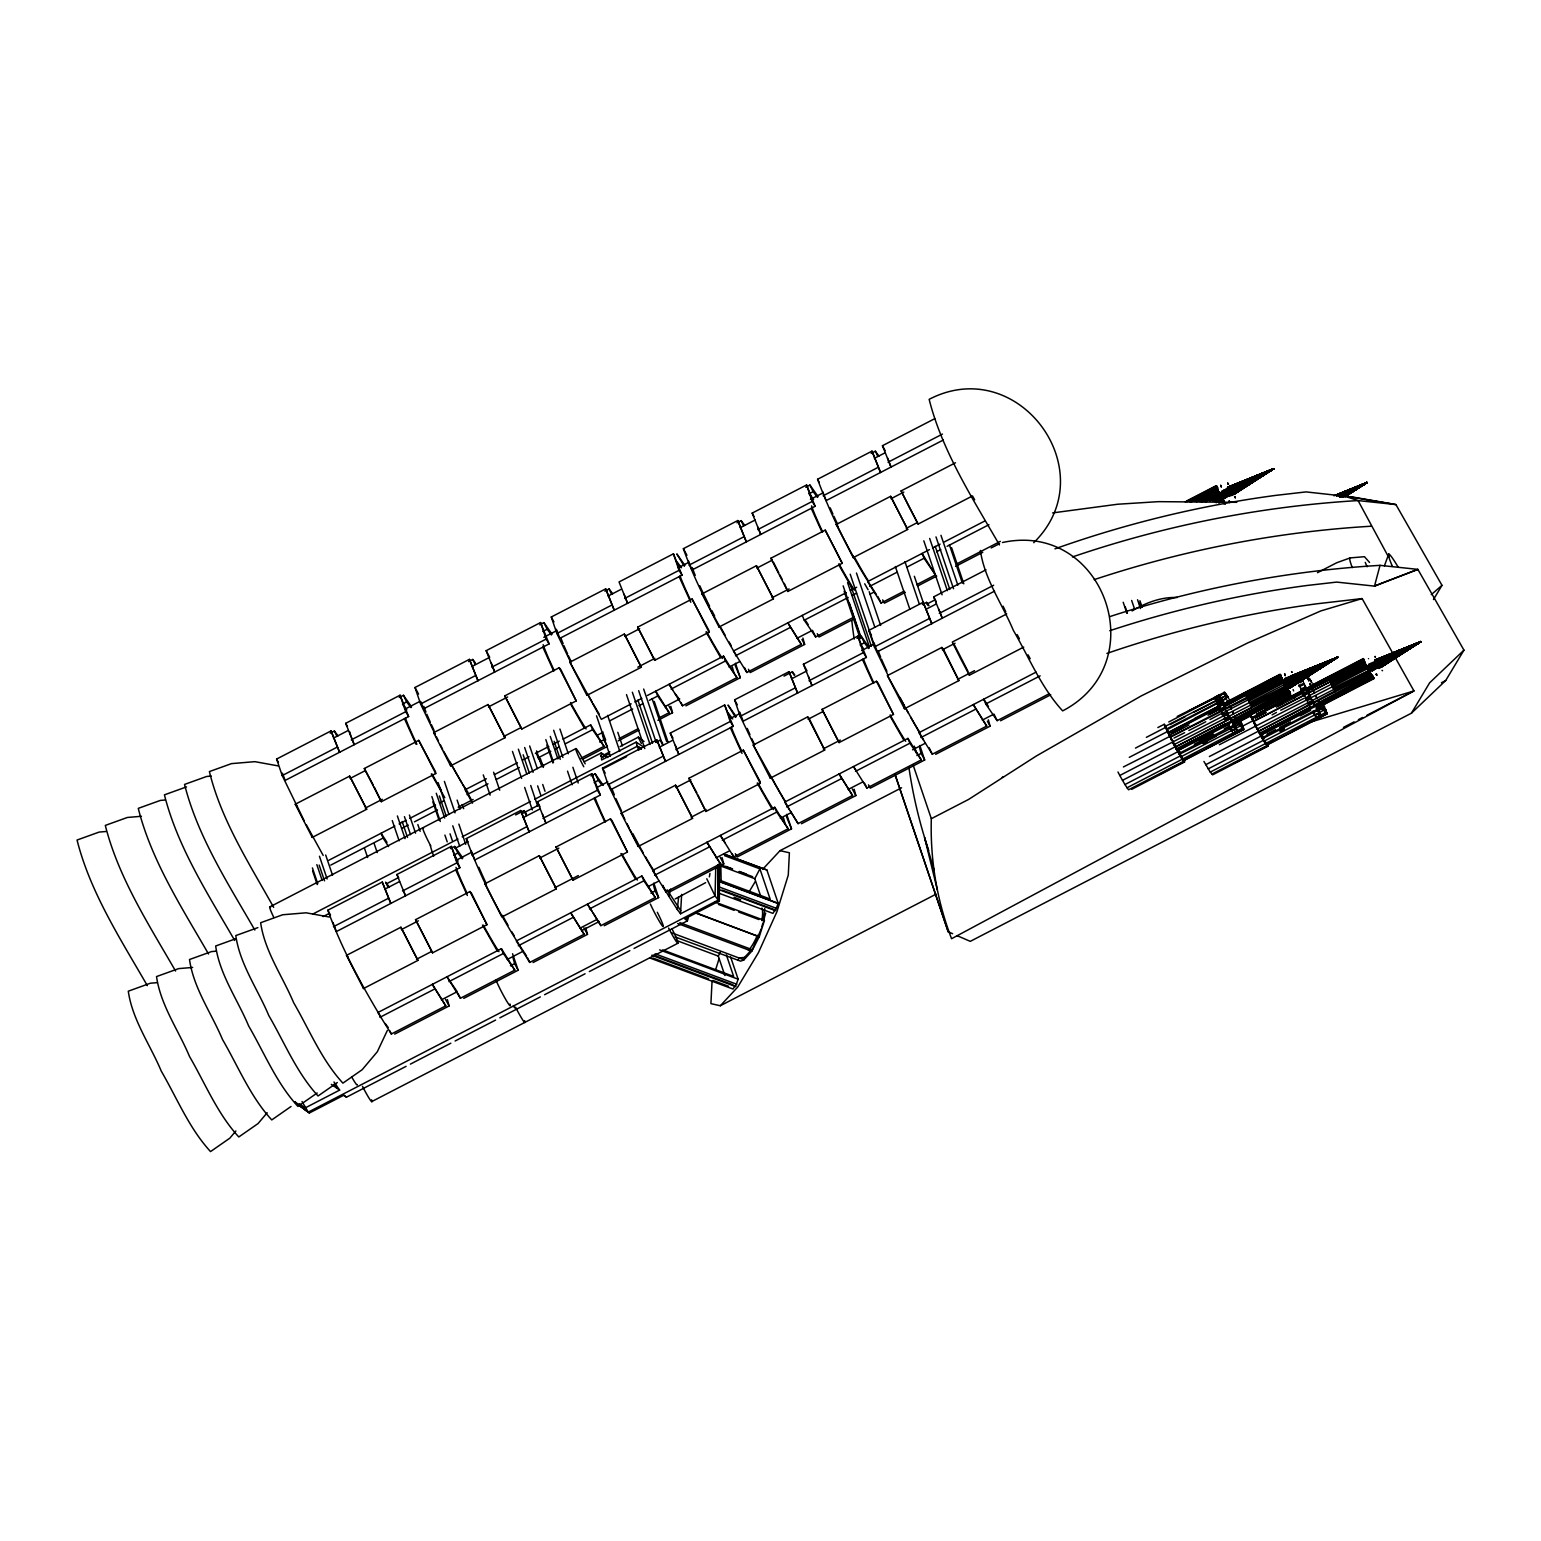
<?xml version="1.0" encoding="UTF-8"?>
<svg xmlns="http://www.w3.org/2000/svg" width="1541" height="1541" viewBox="0 0 1541 1541"><rect width="100%" height="100%" fill="white"/><g stroke="black" fill="none" stroke-linecap="round" stroke-linejoin="round"><path stroke-width="1.5" d="M688.076 918.089L687.344 920.882L684.782 918.86L719.32 901.003L719.551 865.657M687.402 917.685L687.344 920.882L634.083 948.428M718.838 864.52L718.202 900.098L719.32 901.003M718.934 864.135L718.202 900.098L308.258 1112.12L294.774 1102.142L309.375 1113.007L343.893 1095.169L346.455 1097.192L406.111 1066.333M715.737 867.467L715.063 895.937L718.202 900.098L717.682 864.751M764.741 908.497L763.354 921.229L765.704 913.004M712.038 981.328L710.921 1003.634L720.321 1005.753L936.138 894.127M706.78 878.755L715.063 895.937L680.544 913.794L681.642 894.358M680.544 913.794L677.327 909.517L678.579 897.17M709.361 876.868L709.977 873.439M750.448 951.067L744.515 957.423L743.976 959.831L740.643 961.179L675.151 936.928M677.327 909.517L668.717 896.111L670.547 889.099M643.984 747.289L636.163 742.126L601.626 759.983L601.24 752.971L607.79 757.536M1165.246 726.37L1225.577 695.858L1224.247 693.257L1225.23 694.105M1164.88 725.118L1166.576 728.97L1166.036 727.679M1180.367 756.188L1179.501 754.242L1239.561 724.077M1239.523 723.731L1242.162 728.296L1240.832 725.695L1180.83 756.843L1180.464 755.88M1242.296 727.93L1243.26 729.567L1183.527 760.464L1182.987 759.174M1183.218 759.251L1184.027 760.541L1183.045 758.904M1224.113 692.198L1224.652 693.065L1177.189 716.43M1226.251 694.798C1227.946 697.033 1222.995 689.655 1225.846 694.452M1224.979 695.473L1226.02 697.688M1226.27 698.709L1166.653 729.933M1166.576 728.97L1226.309 698.073L1225.211 696.127M1178.807 753.53L1238.54 722.633L1237.211 720.032L1237.847 721.149M1239.214 723.384L1240.563 725.946M1241.584 723.134L1241.198 722.228L1237.327 725.349M1243.76 729.644L1243.356 728.739L1243.76 729.644L1184.027 760.541M1203.926 761.447L1210.263 772.099L1325.395 712.655L1324.066 710.054L1264.044 741.182L1263.254 739.892L1262.715 738.582L1322.448 707.685L1323.083 708.783M1264.063 741.144L1265.662 743.552L1263.832 740.547M1266.76 744.765L1265.411 742.223L1266.741 744.823L1326.474 713.926L1325.934 712.019M1267.415 743.667L1267.781 746.345L1212.671 774.834L1210.263 772.099M1309.638 679.35L1311.873 682.817L1310.909 681.18M1262.04 737.889L1321.773 706.992L1321.196 705.701M1322.448 707.743L1323.777 710.285L1323.16 709.322M1324.046 710.093L1325.395 712.616M1320.541 709.708L1324.817 707.492L1324.008 706.183M1326.974 714.003L1326.589 713.098L1326.974 714.003L1267.241 744.9M957.038 935.618L970.271 941.358L1411.421 713.194L1445.708 680.525L1463.95 650.148L1417.874 569.38L1380.023 565.354L1374.495 586.119L1336.644 582.093L1306.229 585.58A966.361 854.562 -18.7 0 0 1109.732 630.731M761.832 926.815L762.853 923.078M651.727 955.247L735.558 986.548L738.139 979.209L730.627 957M719.108 889.677L775.412 910.692L778.186 903.296L766.879 869.972L726.485 854.889M715.583 969.905L719.127 958.483M1384.396 565.913L1388.73 554.028A39.045 3.082 62.7 0 1 1398.207 567.242M761.331 928.684L751.758 951.182L743.976 959.831L672.165 932.998M738.004 960.409L739.006 957.963L744.515 957.423M387.35 1030.428L377.333 1051.733L362.174 1069.704L342.911 1083.13C321.472 1059.842 309.394 1029.773 293.638 1002.69C282.6 976.301 264.725 951.471 260.641 922.732L282.716 914.757L306.1 912.811L329.177 916.991M760.638 895.937L754.782 878.697L759.906 868.854L724.501 855.64M724.886 975.511L718.299 956.094L720.36 952.165M766.879 869.972L724.116 854.292M1433.477 599.526L1441.991 585.349L1395.915 504.581L1353.287 497.127L1306.075 491.906L1275.659 495.393A966.361 854.562 -18.7 0 0 1054.969 548.846M1411.421 713.194L1429.643 682.798L1463.95 650.148M749.215 891.642L755.302 881.51M722.016 890.082L775.142 909.922L772.927 913.37L719.069 893.26M235.889 1130.978L229.821 1138.163L210.539 1151.589C189.119 1128.301 177.022 1098.232 161.285 1071.149C150.228 1044.759 132.353 1019.93 128.288 991.19L150.363 983.216L157.375 982.638M267.171 1112.756L258.079 1123.543L238.797 1136.969C217.377 1113.7 205.28 1083.612 189.543 1056.529C178.486 1030.139 160.611 1005.31 156.527 976.57L178.621 968.615L192.644 967.44M1033.722 542.702C1105.879 472.124 1018.794 352.754 929.146 399.331C942.302 451.513 972.679 498.514 999.435 544.936M762.622 869.355L780.016 850.671L901.581 787.798M720.321 1005.753L737.715 987.068L758.442 952.627L776.953 911.636L788.279 875.095L789.397 852.77L780.016 850.671M1431.3 594.633L1441.991 585.349M291.037 1106.496L271.755 1119.922C250.335 1096.653 238.239 1066.565 222.501 1039.482C211.444 1013.092 193.569 988.263 189.504 959.523L211.579 951.567L216.241 951.182M317.196 1092.974L297.914 1106.399C276.494 1083.111 264.397 1053.042 248.66 1025.959C237.603 999.57 219.727 974.74 215.663 946.001L235.523 938.835M337.325 1082.553L318.062 1095.978C296.623 1072.709 284.546 1042.621 268.789 1015.538C257.752 989.149 239.876 964.319 235.792 935.58L257.867 927.624M705.643 882.666L675.208 898.923M1392.756 653.153L1362.109 598.582L1320.83 610.929L1247.748 642.905L1140.995 696.05L1036.342 755.995L968.557 799.452L931.323 818.695A391.53 346.224 -18.7 0 0 951.567 938.719L1413.964 690.927L1395.106 657.352M1227.522 487.361L1273.675 468.714L1233.898 494.411L1273.675 468.714L1227.561 487.226M1336.201 495.008L1366.906 482.583L1347.007 495.297L1366.906 482.583L1336.182 495.104L1366.906 482.583L1344.985 496.645L1366.906 482.583L1333.967 495.797M1289.856 688.114L1337.607 657.294L1291.474 675.786L1337.607 657.294L1291.878 686.67M1381.025 667.33L1420.821 641.634L1374.688 660.126L1420.821 641.634L1381.063 667.195M1233.821 494.276L1273.675 468.714L1227.618 487.361L1273.675 468.714L1231.721 495.547M1289.759 687.96L1337.607 657.294L1284.828 678.579M1380.967 667.195L1420.821 641.634L1374.765 660.28L1420.821 641.634L1378.868 668.467M1233.859 494.141L1273.675 468.714L1227.599 487.495M1344.927 496.645L1366.906 482.583L1336.278 495.027L1366.906 482.583L1344.888 496.568M1291.801 686.515L1337.607 657.294L1291.647 675.921M1289.644 687.941L1337.607 657.294L1284.924 678.753M1381.006 667.06L1420.821 641.634L1374.726 660.415M1231.644 495.412L1273.675 468.714L1227.811 487.495M1291.57 686.515L1337.607 657.294L1291.724 676.075M1378.79 668.332L1420.821 641.634L1374.957 660.415M1228.061 487.784L1273.675 468.714L1233.821 493.871L1273.675 468.714L1227.638 487.784L1273.675 468.714L1229.391 496.375M1346.988 495.162L1366.906 482.583L1336.201 495.297M1291.763 686.207L1337.607 657.294L1284.963 679.061M1346.95 495.104L1366.906 482.583L1336.259 495.374M1291.685 686.072L1337.607 657.294L1285.04 679.215M1344.754 496.414L1366.906 482.583L1336.49 495.297L1366.906 482.583L1344.734 496.356M1296.328 674.534L1337.607 657.294L1287.255 688.711C1285.29 689.154 1287.448 690.83 1286.119 688.808M1231.336 495.008L1273.675 468.714L1228.119 487.919M1298.543 673.744L1337.607 657.294L1287.197 688.577L1289.547 693.431M1221.416 491.386L1273.675 468.714L1243.606 487.11L1273.675 468.714L1223.515 490.327M1348.683 493.216L1366.906 482.583L1338.821 495.393L1366.906 482.583L1346.853 494.854L1366.906 482.583L1336.374 495.74L1366.906 482.583L1342.5 497.281L1366.906 482.583L1336.779 495.759L1366.906 482.583L1348.702 493.255M1293.477 684.262L1299.506 680.583M1303.513 678.117L1309.523 674.457M1280.802 677.578L1283.094 680.852L1337.607 657.294L1313.529 671.992L1337.607 657.294L1285.252 679.831M1293.419 684.146L1299.448 680.486M1303.455 678.04L1309.484 674.38M1002.209 777.377L1003.287 776.722M1232.8 486.59L1273.675 468.714L1222.822 499.342L1222.186 498.205L1215.29 501.692M1303.166 672.338L1337.607 657.294L1286.735 687.902L1287.602 689.193M1371.991 671.048L1420.821 641.634L1374.765 660.704L1420.821 641.634L1380.967 666.791L1420.821 641.634L1375.208 660.704M1241.43 482.892L1273.675 468.714L1222.764 499.226L1224.132 502.578L1222.148 500.189M1303.204 672.415L1337.607 657.294L1286.696 687.787L1251.273 706.163L1251.928 707.3L1175.841 746.653L1177.748 750.39M1371.952 670.913L1420.821 641.634L1379.6 659.009M1248.152 480.503L1273.675 468.714L1255.472 479.386L1273.675 468.714L1219.624 493.255L1222.206 498.302L1273.675 468.714L1219.682 493.332L1219.239 492.33M1281.264 679.928L1283.306 683.164L1281.264 679.928L1283.595 681.97L1337.607 657.294L1315.34 670.316L1337.607 657.294L1282.401 682.316L1284.635 684.108M1390.464 659.394L1396.551 655.85M1339.11 496.009L1366.906 482.583L1342.211 496.78L1366.906 482.583L1352.016 489.46L1366.906 482.583L1350.532 491.675L1366.906 482.583L1339.09 495.971M1286.215 687.922L1286.022 686.689L1337.607 657.294L1318.46 666.155L1337.607 657.294L1286.119 686.862L1288.603 691.659M1369.352 671.221L1420.821 641.634L1375.034 661.359M1220.395 497.473L1220.954 495.99L1220.395 497.473L1222.918 500.517L1222.109 498.148L1273.675 468.714L1252.428 478.577M1220.222 494.507L1273.675 468.714L1219.702 495.451M1282.362 680.101L1280.879 677.192L1284.154 683.068L1337.607 657.294L1284.115 683.029L1282.94 681.719L1285.56 686.515L1250.618 704.95L1249.944 703.678L1285.444 686.284L1283.672 684.859L1284.886 684.589L1283.672 684.859M1220.491 495.759L1221.705 498.379L1221.531 497.03L1273.675 468.714L1256.878 476.978L1273.675 468.714L1221.608 498.128M1339.803 497.338L1366.906 482.583L1339.784 497.319M1285.444 685.649L1337.607 657.294L1285.444 685.61L1284.115 683.029M1368.678 669.988L1420.821 641.634L1368.562 664.306M1369.487 672.415L1334.506 690.522L1369.93 672.897L1368.562 669.776L1420.821 641.634L1395.01 652.922L1420.821 641.634L1378.54 668.043L1420.821 641.634L1366.751 666.174L1368.003 668.698L1420.821 641.634L1386.727 662.476L1420.821 641.634L1366.809 666.251L1331.559 684.589L1330.653 682.99L1365.653 664.903L1366.54 666.502M1257.109 477.383L1273.675 468.714L1220.857 495.778L1219.413 493.582L1205.004 501.037M1366.906 482.583L1339.437 496.664L1366.906 482.583L1350.166 491.252M1325.164 663.786L1337.607 657.294L1173.183 741.76M304.232 820.833L282.215 775.566L276.609 759.058L331.026 730.916L339.579 752.258L331.026 730.916M351.464 737.446L354.237 744.688L345.685 723.345L400.082 695.203L408.635 716.546L285.181 780.401L282.408 773.158M433.637 732.668L450.646 765.838L505.063 737.696L488.054 704.526L433.637 732.668L435.217 734.46L420.597 703.987L414.991 687.498L469.408 659.355L477.96 680.698L469.408 659.355M491.252 662.977L494.7 672.03L486.147 650.687L540.564 622.545L549.116 643.888L423.563 708.841L420.789 701.579M570.575 661.994L556.879 633.505L551.273 616.997L605.69 588.855L614.243 610.197L605.69 588.855M556.378 629.287L559.845 638.34L682.008 575.159L673.436 553.816L619.039 581.959L627.592 603.302L624.124 594.248M735.808 654.636C715.756 620.773 696.513 585.734 683.376 548.673L737.792 520.531L746.345 541.873L737.792 520.531M757.96 527.195L760.734 534.438L752.181 513.095L806.598 484.953L815.15 506.296L691.948 570.016L688.48 560.963M876.424 594.556C852.712 558.574 832.429 519.606 817.578 479.27L871.994 451.128L880.547 472.471L871.994 451.128M887.539 458.004L891.006 467.058L882.454 445.715L934.771 418.67M330.198 733.189L334.397 731.012L338.018 735.847M399.254 697.476L403.453 695.299L411.582 706.857M468.58 661.609L472.76 659.452L475.187 662.669M539.735 624.818L543.915 622.641L552.063 634.199M604.862 591.128L609.061 588.97L612.702 593.805M736.964 522.804L741.163 520.646L744.804 525.481M805.77 487.226L809.95 485.049L818.098 496.607M871.166 453.401L875.346 451.224L878.986 456.059M333.434 738.12L348.343 730.415M471.816 666.56L488.844 657.737M608.098 596.059L620.869 589.452M740.2 527.735L755.109 520.03M874.383 458.332L885.035 452.823M410.985 707.646L406.651 701.887L402.471 704.064L406.805 709.823M542.933 631.405L547.132 629.248L551.466 635.008M808.967 493.813L813.166 491.656L817.481 497.416M405.129 709.033L420.057 701.309M543.78 637.319L556.59 630.693M678.175 567.801L688.846 562.292M810.431 499.4L823.241 492.773M282.215 775.566L336.612 747.424M351.271 739.853L405.688 711.711L400.082 695.203M420.597 703.987L474.994 675.844M491.733 667.195L546.15 639.053L540.564 622.545M556.879 633.505L611.276 605.363M624.625 598.467L679.042 570.324L673.436 553.816M688.981 565.181L743.378 537.038M757.767 529.603L812.184 501.461L806.598 484.953M823.164 495.778L877.58 467.636M888.04 462.223L942.456 434.08M943.323 440.013L826.13 500.613L822.682 491.56M295.256 804.248L349.672 776.105L366.681 809.275L312.264 837.418L295.256 804.248L296.835 806.02M364.312 768.516L418.728 740.373L435.506 771.81L435.737 773.543L381.32 801.686L364.312 768.516L373.288 785.12M504.793 695.877L559.21 667.735L560.77 669.507L576.218 700.905L521.802 729.047L504.793 695.877L521.802 729.047M569.92 662.187L624.336 634.044L641.345 667.214L586.928 695.357L569.92 662.187L601.356 719.32L631.174 703.89M637.685 627.148L692.082 599.006L708.86 630.423L709.091 632.176L654.694 660.318L637.685 627.148L654.694 660.318M702.022 593.863L756.438 565.72L773.447 598.89L719.031 627.033L702.022 593.863L703.601 595.654M770.827 558.285L825.225 530.143L842.253 563.313L787.836 591.455L770.827 558.285L772.407 560.057M836.224 524.46L890.64 496.318L907.649 529.488L853.232 557.63L836.224 524.46L837.803 526.232M974.663 499.804L972.506 495.932L918.109 524.075L909.383 507.471L901.1 490.905L955.497 462.762M350.077 778.475L365.005 770.77M488.458 706.914L507.644 696.994M624.76 636.433L639.669 628.709M756.862 568.109L771.771 560.385M891.045 498.706L903.835 492.08M365.275 808.12L382.322 799.297M503.657 736.54L520.704 727.737M637.82 667.157L654.867 658.354M772.06 597.735L789.088 588.932M906.243 528.332L916.895 522.823M328.792 860.283L394.862 826.111M399.119 823.915L406.227 820.236M409.771 818.406L435.525 805.095M439.59 802.977L443.885 800.761M486.378 778.783L465.074 789.801L472.528 803.131M494.372 774.641L517.391 762.737M522.592 760.06L528.987 756.747M535.363 753.453L548.789 746.499M552.969 744.342L559.248 741.086M563.062 739.121L590.646 724.867L604.033 746.345L581.015 758.249M634.853 702.003L641.827 698.381M647.393 695.492L723.519 656.139L736.925 677.616L682.509 705.759L669.121 684.281L672.627 689.752M846.356 592.611L733.458 650.995L746.865 672.473L801.281 644.331L787.875 622.853L801.281 644.331M850.401 590.511L856.68 587.275M929.435 549.636L867.66 581.593L881.067 603.07L904.085 591.166M932.536 548.037L940.087 544.127M944.344 541.931L984.853 520.974M330.776 865.098L383.093 838.034L388.563 846.568M401.931 828.307L408.211 825.051M414.49 821.815L437.509 809.911M467.058 794.617L487.996 783.791M496.356 779.457L519.375 767.553M536.229 753.01L538.214 757.806L550.773 751.315M554.953 749.157L559.133 747M565.412 743.744L592.63 729.683L604.033 746.345M609.62 720.88L632.638 708.976M638.918 705.72L643.117 703.563M649.397 700.307L657.757 695.993L669.179 712.655L658.72 718.067M671.106 689.077L725.503 660.954L736.925 677.616M735.442 655.811L789.859 627.669M802.264 615.398L804.248 620.214L848.186 597.484M852.385 595.327L856.565 593.169M869.644 586.389L896.843 572.327M907.322 566.915L924.061 558.266L935.464 574.928L916.645 584.675M936.62 551.755L940.8 549.598M947.079 546.342L988.937 524.71M458.178 807.195L473.106 799.471M596.829 735.481L603.224 732.168M729.086 667.08L739.757 661.551M869.875 594.248L874.152 592.052M269.829 906.898L575.91 748.579M664.807 706.664L679.735 698.959M796.909 638.34L811.818 630.635M599.661 742.011L603.841 739.834L602.319 734.171M618.962 738.64L637.781 728.893M804.248 620.214L815.671 636.895L853.329 617.402M956.402 564.102L1000.34 541.373M582.286 759.424L607.404 746.441L603.841 739.834M618.134 740.894L639.053 730.068M657.891 720.321L672.531 712.751L670.817 706.394M685.88 705.855L740.296 677.713L735.481 663.246M802.919 638.07L804.633 644.427L750.236 672.569L748.444 669.276M854.6 618.596L819.022 636.992L817.25 633.698M905.357 592.341L884.418 603.167L882.646 599.873M917.916 585.85L936.735 576.103M955.574 566.375L982.773 552.294M991.152 547.96L999.531 543.646M584.193 761.793L601.24 752.971L606.461 756.862L603.841 754.801L603.128 757.479L600.489 755.764M603.783 755.013L609.87 751.854M620.041 746.615L638.301 737.157L643.984 741.471M605.266 755.706L609.543 753.51M312.727 914.102L457.927 838.997M462.184 836.802L530.509 801.455M534.785 799.24L637.261 746.249L641.364 748.733L637.261 746.249L636.163 742.126M381.455 1018.004C360.806 983.659 341.293 947.908 327.848 910.211L382.264 882.068L390.817 903.411L382.264 882.068M404.089 892.2L405.476 895.841L396.904 874.498L451.32 846.356L459.873 867.699L336.4 931.554L332.952 922.481M526.502 955.844C501.884 919.515 481.466 879.661 466.23 838.631L520.646 810.508L529.199 831.851L520.646 810.508M542.471 814.11L545.938 823.183L537.385 801.84L591.783 773.698L600.354 795.04L474.782 859.974L471.315 850.921M624.856 819.35L608.117 784.658L602.512 768.15L656.928 740.007L665.481 761.35L656.928 740.007M675.363 745.382L678.83 754.454L670.258 733.111L724.675 704.969L733.227 726.312L611.084 789.493L609.003 784.061M753.915 744.823L740.219 716.334L734.614 699.826L789.031 671.683L797.583 693.026L789.031 671.683M808.505 676.518L811.972 685.591L803.42 664.248L857.817 636.106L866.389 657.448L743.167 721.169L739.719 712.115M888.098 675.42L874.402 646.931L868.816 630.423L923.213 602.281L931.785 623.623L923.213 602.281M938.777 609.157L942.244 618.211L933.692 596.868L986.009 569.804M604.284 768.15L626.628 756.592M450.492 848.609L454.691 846.452L462.82 858.01M515.638 814.919L523.998 810.605L526.425 813.821M590.974 775.971L595.153 773.794L603.282 785.351M656.1 742.28L660.28 740.104L662.707 743.34M784.022 676.114L792.382 671.78L794.809 675.016M857.008 638.379L861.188 636.202L869.317 647.759M922.404 604.554L926.584 602.377L929.011 605.613M926.931 604.033L935.291 599.699M323.09 916.587L329.466 913.293M386.849 883.609L397.482 878.12M454.865 848.436L467.616 841.829M522.881 813.243L537.77 805.558M384.672 889.273L399.581 881.548M523.035 817.693L540.082 808.89M659.336 747.212L672.107 740.605M791.438 678.888L806.348 671.183M925.621 609.485L936.273 603.976M453.709 855.197L457.889 853.04L462.223 858.799M594.171 782.558L598.351 780.382L601.24 784.234M860.205 644.966L864.385 642.79L868.719 648.549M456.367 860.167L471.296 852.443M597.157 787.355L607.828 781.846M729.413 718.954L740.085 713.444M861.669 650.552L874.479 643.926M333.434 926.719L387.85 898.576M402.509 890.987L456.906 862.844L451.32 846.356M471.816 855.139L526.232 826.997M542.971 818.348L597.388 790.206L591.783 773.698M608.117 784.658L662.514 756.515M675.863 749.619L730.261 721.477L724.675 704.969M740.219 716.334L794.617 688.191M809.006 680.756L863.422 652.614L857.817 636.106M874.402 646.931L928.818 618.789M939.278 613.376L993.695 585.233M994.561 591.147L877.368 651.766L873.901 642.713M1186.281 501.152L1216.176 485.685L1217.14 486.86L1188.593 501.384M1185.356 502L1216.62 486.051L1217.351 487.592L1216.215 486.031L1216.273 487.707M1215.522 486.59L1216.562 486.224M1187.495 501.595L1216.793 486.359M1190.191 501.461L1194.314 499.342M1210.783 490.809L1214.886 488.69M1189.999 501.807L1217.544 487.38M1216.176 488.536L1217.217 488.593L1191.347 501.884M1194.853 501.499L1217.506 489.788L1221.358 495.778L1218.449 491.54L1199.919 501.114M1217.197 491.04L1217.756 489.98L1219.47 492.966M1196.529 501.769L1217.891 490.693M1199.996 501.595L1218.546 491.752L1219.355 494.545M1218.16 492.253L1220.029 494.179M1201.941 501.981L1219.027 493.139M1218.835 494.16L1220.01 495.875L1219.104 494.95M1205.312 501.942L1219.721 494.488M1219.567 495.932L1220.703 495.509L1209.646 501.287M1212.825 500.189L1217.101 497.993M1256.936 477.383L1273.675 468.714M1212.806 501.326L1221.031 497.069M1215.483 501.133L1221.763 498.167M1216.196 502.732L1222.398 499.534L1221.647 497.955M1222.88 500.17L1222.784 501.538M1218.777 503.021L1223.053 500.806L1222.186 498.205M346.494 955.381L400.91 927.239L417.919 960.409L363.503 988.552L346.494 955.381L348.073 957.173M415.55 919.669L469.966 891.526L471.546 893.318L486.975 924.696L432.559 952.839L415.55 919.669L432.559 952.839M484.876 883.821L539.292 855.679L556.301 888.849L501.884 916.991L484.876 883.821L486.455 885.613M556.031 847.011L610.429 818.868L612.008 820.66L627.437 852.038L573.04 880.181L556.031 847.011L573.04 880.181M621.158 813.321L675.574 785.197L692.583 818.367L638.167 846.491L621.158 813.321L622.737 815.112M688.904 778.282L743.321 750.14L760.098 781.576L760.329 783.31L705.913 811.452L688.904 778.282L696.821 792.767M753.26 745.016L807.677 716.873L809.237 718.645L824.685 750.043L770.269 778.186L753.26 745.016L789.397 809.449M822.066 709.419L876.463 681.276L878.043 683.068L893.472 714.446L839.075 742.589L822.066 709.419L839.075 742.589M887.462 675.594L941.859 647.451L943.439 649.243L958.868 680.621L904.471 708.764L887.462 675.594L923.579 740.046M1006.735 613.915L952.319 642.058L960.621 658.623L969.347 675.228L1023.744 647.085M1222.938 502.058L1224.286 502.905L1222.764 499.226L1224.71 503.483M1223.901 501.884L1224.036 503.83M401.315 929.628L418.362 920.825M539.697 858.067L558.863 848.147M675.979 787.567L690.888 779.862M808.081 719.242L822.99 711.537M942.283 649.84L955.054 643.233M416.513 959.273L431.422 951.548M554.895 887.693L578.337 875.577M691.177 817.212L706.086 809.507M823.279 748.887L840.327 740.065M957.481 679.485L974.528 670.662M1132.134 610.949C1145.656 602.781 1161.24 596.829 1177.266 597.503M457.195 991.691L446.986 976.801L460.393 998.279L514.81 970.137L501.403 948.659L377.93 1012.514L391.337 1034.011L445.754 1005.868L432.347 984.372L445.754 1005.868M592.149 911.463L587.468 904.143L600.874 925.64L655.272 897.498L641.865 876.001L516.312 940.954L529.719 962.432L584.116 934.289L570.729 912.811L584.116 934.289M725.04 842.734L720.34 835.415L733.747 856.912L788.164 828.769L774.757 807.272L652.594 870.453L666.001 891.95L720.418 863.808L707.011 842.311L720.418 863.808M855.833 770.211L853.502 766.551L866.909 788.048L921.306 759.906L907.899 738.409L784.696 802.129L798.103 823.626L852.52 795.483L839.113 774.006L852.52 795.483M1036.091 672.126L918.898 732.726L932.305 754.223L986.702 726.081L973.296 704.584L986.702 726.081M379.914 1017.33L434.331 989.187M448.97 981.617L503.387 953.474L514.81 970.137M518.296 945.769L572.713 917.627M589.452 908.959L643.849 880.816L655.272 897.498M654.578 875.269L708.995 847.126M722.324 840.23L776.741 812.088L788.164 828.769M786.68 806.945L841.097 778.802M855.486 771.367L909.883 743.224L921.306 759.906M920.882 737.542L975.28 709.399M988.455 706.491L983.774 699.171L985.758 703.987L1040.156 675.844M507.278 959.446L522.206 951.722M648.068 886.634L658.739 881.105M780.324 818.232L790.995 812.704M912.58 749.812L925.39 743.205M441.381 999.878L456.29 992.154M579.763 928.298L596.81 919.495M716.045 857.817L728.835 851.21M848.147 789.493L863.056 781.788M982.349 720.09L993.001 714.581M510.418 965.802L514.598 963.645L513.076 957.963M650.899 893.164L655.079 890.987L653.538 885.305M916.934 755.552L921.113 753.395L919.572 747.712M582.267 930.302L599.314 921.479M985.758 703.987L997.162 720.668L1049.479 693.604M394.689 1034.107L449.105 1005.965L447.391 999.608M463.764 998.375L518.161 970.252L512.575 953.744M533.07 962.528L587.487 934.385L585.773 928.029M604.226 925.736L658.643 897.594L653.827 883.128M669.372 892.046L723.769 863.904L722.055 857.547M786.7 814.399L791.515 828.865L737.118 857.008L735.327 853.695M801.474 823.722L855.871 795.58L854.157 789.223M919.861 745.517L924.677 760.002L870.26 788.144L868.488 784.831M935.657 754.32L990.073 726.177L988.359 719.82M1000.533 720.764L1050.75 694.779M1317.459 572.693L1336.663 562.773L1350.166 557.9L1364.478 556.706L1369.544 562.465M333.973 1081.994L339.636 1090.103L305.118 1107.96L299.378 1103.683M410.368 1064.138L450.839 1043.199M455.115 1041.003L495.586 1020.065M499.843 1017.85L540.332 996.911M544.589 994.716L585.079 973.777M589.336 971.581L629.826 950.643M371.766 1101.584L677.847 943.285A16.643 1.31 62.7 0 0 672.011 928.934M1188.342 710.998L1224.613 692.236M1157.85 727.564L1164.206 724.289L1166.961 729.105M1168.771 721.959L1224.247 693.257M1215.117 698.574L1219.74 706.934L1215.117 698.574L1219.624 696.359L1223.862 704.025M1215.348 699.229L1219.605 696.436L1220.356 697.861M1170.101 724.54L1185.048 716.835M1193.582 712.404L1225.577 695.858M1146.35 737.349L1165.439 727.468L1164.206 724.289M1221.088 700.076L1216.388 702.06L1216.003 701.116L1220.356 698.863L1224.209 705.162M1224.883 706.876L1225.403 708.012L1222.36 703.563L1218.006 705.797L1217.486 704.661L1221.84 702.407L1222.398 703.274M1135.467 748.098L1167.25 731.648L1169.157 734.441M1194.66 718.453L1220.279 705.181M1226.694 701.868L1280.089 674.265L1282.748 681.97M1169.118 732.38L1280.532 674.611L1168.926 732.033L1169.369 733.343L1167.962 730.858L1168.906 733.15M1194.988 719.262L1203.444 714.889M1228.793 701.771L1280.224 675.247M1282.728 679.639L1280.012 674.592L1169.214 733.034L1169.966 734.884L1188.978 725.04M1171.487 732.245L1217.987 708.205M1224.324 704.911L1245.244 693.334M1281.11 675.497L1279.743 676.268L1282.401 681.218L1281.341 679.581M1224.922 706.471L1280.436 675.921M1280.051 676.981L1280.282 675.594L1281.939 678.522M1171.95 733.535L1182.64 728.007M1210.398 713.656L1218.95 709.226M1224.17 707.184L1219.451 708.956L1222.129 712.558M1225.345 705.913L1281.072 676.942M1208.009 715.217L1218.565 709.746M1129.283 757.344L1169.542 736.521L1170.833 737.966M1220.087 710.228L1224.421 707.974L1223.881 706.452M1256.897 691.139L1265.142 686.881M1170.717 736.733L1281.804 679.273L1283.595 681.893M1169.85 735.462L1170.852 736.906L1247.382 698.208L1245.667 694.606M1249.424 697.148L1280.301 681.18M1247.42 698.632L1282.439 680.544L1283.326 682.143L1248.326 700.23L1247.42 698.632L1248.326 700.23M1174.011 738.043L1184.624 732.688M1188.862 730.511L1205.775 721.766M1209.993 719.57L1220.992 713.753M1226.906 710.825L1283.441 681.604L1281.13 679.331M1226.212 711.229L1221.782 713.695L1222.456 715.024L1227.695 712.809L1225.904 710.651M1248.615 701.116L1249.424 702.426L1248.615 701.116L1284 682.817M1222.456 715.024L1227.695 712.809M1123.408 766.956L1173.221 741.76L1171.295 738.505M1310.389 671.356L1314.569 669.199M1325.048 663.786L1337.607 657.294M1226.886 714.812L1223.997 716.315L1224.69 717.605M1229.025 715.351L1229.333 717.624L1224.999 719.878L1224.305 718.588M1284.905 686.284L1288.565 691.928L1286.196 688.538M1230.354 717.759L1226 720.013L1225.345 718.857L1229.699 716.623L1231.837 722.19L1178.037 750.236L1177.131 748.907L1226.27 723.5M1251.273 706.163L1286.696 688.557L1285.329 685.437M1299.795 682.181L1302.684 680.679L1300.007 682.836M1117.976 771.983L1119.806 775.47L1174.897 746.961L1172.662 741.76M1288.873 693.142L1289.335 694.24L1287.39 688.962L1289.644 694.548M1175.899 746.826L1287.024 689.405L1286.273 687.151M1285.579 687.517L1287.621 690.137M1231.991 720.263L1287.737 690.31L1286.099 686.785M1225.654 723.538L1177.035 748.676L1177.883 750.698M1232.665 720.186L1288.218 691.408M1253.603 709.746L1254.124 710.883L1253.603 709.746L1289.49 691.196M1253.661 710.228L1289.47 691.774L1290.318 693.469L1284.135 696.648M1302.511 691.119L1299.622 686.4L1304.245 684.358M1232.993 721.804L1276.892 698.882M1232.781 724.27L1290.453 694.452L1289.682 692.525L1289.605 694.278M1178.172 750.525L1229.429 724.02M1233.705 721.804L1289.567 692.776L1290.144 694.105L1287.563 689.058M1286.831 689.848L1288.738 693.566L1290.106 692.795M1253.95 711.884L1290.26 693.103L1289.817 692.082L1288.738 693.566M1119.806 775.47L1122.503 780.343L1177.613 751.835L1174.724 745.671M1199.919 740.277L1212.594 733.728M1235.843 721.708L1254.856 711.865L1254.239 710.594M1257.379 710.497L1273.848 701.983M1236.614 721.708L1290.395 693.816L1288.777 690.792M1237.134 721.727L1290.222 693.296M1303.262 693.123L1300.72 689L1305.439 687.074M1194.333 744.168L1213.557 734.209M1224.228 728.7L1228.504 726.485M1239.889 721.477L1250.483 716.006L1252.39 718.799L1250.849 715.409M1301.24 690.156L1305.574 687.902L1308.636 692.371L1308.116 691.216M1265.065 709.419L1290.703 696.166M1309.927 686.227L1363.323 658.604L1364.324 661.378M1256.435 714.176L1363.631 658.951L1363.631 661.648M1229.236 727.448L1229.814 728.392L1234.168 726.158L1233.59 725.214M1256.57 714.542L1328.631 677.058M1267.646 709.091L1271.864 706.895M1312.027 686.13L1318.364 682.856M1307.538 689.27L1363.554 659.76M1203.194 743.012L1215.984 736.386M1252.428 717.393L1364.517 659.972M1252.602 717.682L1303.32 691.466M1203.155 743.59L1207.431 741.375M1362.745 659.24C1362.514 663.632 1366.039 658.392 1362.976 660.627L1364.151 662.938L1363.746 661.725M1122.503 780.343L1124.969 784.542L1180.079 756.034L1182.14 759.251L1180.156 754.897M1328.901 678.965L1329.844 680.814L1328.901 678.965L1363.958 660.993L1363.496 659.953M1255.183 717.894L1265.854 712.366M1278.664 705.739L1282.94 703.524M1293.631 697.996L1302.164 693.585M1308.579 690.272L1364.286 661.282M1255.299 718.145L1265.874 712.674M1276.43 707.203L1295.461 697.38M1308.136 690.811L1329.267 679.889M1365.981 666.309L1363.592 662.225L1366.328 665.211M1236.132 729.24L1231.317 730.819L1236.132 729.24L1232.627 721.573M1329.633 680.775L1330.596 682.547L1329.633 680.775L1364.767 662.572L1363.958 660.993M1242.181 726.35L1252.775 720.861L1254.047 722.324L1252.217 718.53M1307.404 691.543L1302.684 693.296L1303.301 694.586L1307.654 692.333L1309.696 694.664L1309.08 693.373M1365.596 664.46L1364.112 661.551L1366.809 666.251L1365.018 663.632L1253.95 721.072L1253.083 719.801L1254.624 722.96M1330.153 681.893L1254.066 721.246L1251.947 717.201L1253.199 719.242M1366.308 666.309L1367.426 667.6L1364.498 664.287L1366.809 666.328M1124.969 784.542L1127.049 787.759L1242.162 728.296M1332.657 681.488L1351.187 671.915M1361.473 666.598L1365.499 664.267M1237.616 731.262L1232.954 733.169L1237.616 731.262L1233.436 722.71M1186.031 758.345L1196.702 752.817M1207.354 747.308L1211.631 745.093M1222.302 739.584L1241.507 729.644M1272.076 714.851L1276.449 712.462M1280.725 710.247L1303.782 698.458M1308.02 696.282L1366.655 665.962M1310.255 695.839L1304.996 698.054L1306.595 699.402L1310.929 697.168L1305.689 699.383M1159.294 774.468L1182.621 762.41M1331.848 685.475L1332.657 686.785L1331.848 685.475L1367.214 667.157M1131.576 789.397L1184.547 761.986L1184.201 759.308M1219.355 744.727L1367.638 668.678L1366.828 667.33M1364.498 664.287L1366.828 668.813L1367.869 668.467M1404.082 650.302L1420.821 641.634L1408.686 648.742L1420.821 641.634L1399.555 651.458L1420.821 641.634L1369.313 671.125L1370.951 674.65L1315.205 704.603M1311.564 698.42L1307.211 700.673L1308.213 704.218L1312.566 701.983L1312.258 699.71M1333.158 688.037L1333.851 689.289L1333.158 688.037L1368.678 670.643L1367.599 668.871M1333.793 688.962L1368.793 670.874L1368.003 668.698M1306.903 703.332L1257.783 728.739L1260.981 734.749M1307.519 702.946L1368.928 671.394L1368.813 670.277M1308.579 703.216L1312.913 700.962L1313.568 702.118L1315.07 706.529L1310.717 708.783L1308.579 703.216L1309.234 704.372L1313.568 702.118M1368.119 670.643L1372.761 678.021M1209.377 756.535L1258.13 731.32L1257.938 729.895M1259.074 730.993L1334.93 691.004M1259.132 731.166L1370.238 673.764L1369.506 671.51M1368.813 671.857L1370.854 674.476M1308.868 707.878L1260.268 733.034L1261.097 735.057M1309.484 707.858L1260.365 733.266L1262.214 736.694M1310.062 707.627L1314.415 705.393L1315.07 706.529M1315.898 704.545L1371.432 675.767L1369.872 672.126M1316.207 706.163L1371.875 676.48M1368.735 672.126L1371.105 676.634L1371.74 675.883M1336.895 694.567L1372.704 676.133L1373.551 677.809L1318.229 707.184M1319.057 706.048L1347.759 689.636M1371.74 677.655L1373.031 676.422L1373.609 678.156L1317.382 707.492M1261.27 734.575L1309.869 709.438M1318.133 707.531L1373.667 678.81L1371.952 675.44L1372.858 678.888M1261.405 734.884L1310.524 709.476M1316.939 706.163L1373.32 677.135M1337.781 695.877L1372.395 676.769L1372.935 678.522M1330.769 699.556L1335.045 697.341M1369.217 679.677L1373.493 677.462L1372.704 676.133M1205.736 764.702L1260.827 736.193L1257.957 730.029M1300.045 715.891L1310.601 710.42M1340.612 694.856L1344.734 692.718M1367.368 681.006L1373.551 677.809M1266.875 734.036L1275.428 729.625M1279.685 727.41L1290.376 721.881M1280.012 730.665L1284.289 728.45M1279.974 731.243L1284.25 729.047M1208.202 768.882L1263.293 740.393L1267.781 746.345L1265.2 741.298M1319.346 713.599L1314.55 715.178L1319.346 713.599L1315.86 705.932M1320.714 714.966L1316.496 717.875L1313.048 711.094M1269.264 742.685L1273.521 740.489M1292.726 730.55L1303.397 725.04M1307.654 722.825L1318.325 717.316M1211.804 774.141L1266.895 745.632L1264.294 740.277M1234.052 763.2L1267.954 745.671M1343.463 727.391L1354.134 721.862M1358.411 719.647L1362.687 717.451M1366.963 715.236L1413.964 690.927L1308.463 722.729M1441.451 682.74L1445.708 680.525M1367.368 667.426L1420.821 641.634L1367.329 667.388L1366.174 666.059L1366.828 667.369M1341.383 494.372L1347.778 491.425M1384.28 657.699L1390.733 654.867M1384.242 657.622L1390.695 654.809M186.5 786.892L164.425 794.848C177.562 847.03 207.939 894.05 234.694 940.472M1052.619 512.903L1117.687 504.234L1158.427 501.653L1236.826 502.308M1362.109 598.582L1316.63 603.822A966.361 854.562 -18.7 0 0 1106.92 653.423M1002.459 542.509C1103.992 520.55 1154.536 663.054 1062.654 710.883C1041.215 687.594 1029.138 657.525 1013.381 630.442C1002.343 604.053 984.468 579.223 980.384 550.464M211.31 776.086L206.648 776.471L184.554 784.427C197.71 836.628 228.087 883.629 254.843 930.051M165.022 800.029L160.341 800.415L138.266 808.37C151.403 860.571 181.78 907.572 208.536 953.995M141.406 816.287L127.383 817.462L105.308 825.417C118.445 877.619 148.822 924.619 175.578 971.042M106.136 831.485L99.125 832.082L77.05 840.038C90.187 892.22 120.583 939.24 147.339 985.643M1216.908 490.327L1217.294 490.924M1363.053 659.529L1363.515 660.646M1280.61 674.823L1280.937 675.902M1373.147 678.233L1370.989 673.783M1290.029 693.893L1287.756 689.424M1219.509 694.818L1223.304 701.925M1369.988 674.823L1369.178 672.473M1286.774 690.484L1285.965 688.134M277.939 765.858L254.862 761.659L231.497 763.623L209.403 771.579C221.191 820.178 249.449 863.904 273.682 907.379M725.85 866.408L732.591 868.931M739.314 871.435L746.056 873.959M721.246 864.983L732.457 869.163M739.198 871.686L752.663 876.713M719.377 865.483L754.782 878.697M719.242 880.027L770.134 899.039L759.906 868.854M719.82 881.491L778.186 903.296M719.705 881.741L778.051 903.527M718.048 886.557L776.606 908.42M734.036 897.305L740.682 899.79M715.063 902.044L764.452 920.478L759.251 936.774L751.758 951.182L677.693 923.521M718.453 904.451L734.171 910.326M738.659 912.002L758.865 919.534M695.723 912.734L759.251 936.774L696.416 913.312M679.851 922.635L751.681 949.468M676.114 940.337L718.299 956.094M662.591 949.892L733.651 976.435L726.35 954.881M659.587 949.872L738.139 979.209M655.118 953.783L736.752 984.256M653.288 955.015L733.034 984.815M653.037 958.078L708.552 978.824M712.982 980.481L728.527 986.279M649.975 958.04L733.015 989.052L735.25 985.643L735.558 986.548M894.801 774.006L948.216 931.804L952.627 933.711M336.42 1085.827L334.07 1084.267L337.152 1088.389M641.249 748.945L637.261 746.249L638.822 750.294M331.334 1084.382L339.636 1090.103M343.836 1095.381L346.455 1097.192M295.005 1101.873L309.375 1113.007M1308.348 678.367C1309.388 678.637 1308.001 677.616 1308.636 677.886M1307.789 677.25L1308.059 678.136M1311.333 681.527L1309.58 678.945M1308.752 681.122L1308.848 680.929M1310.543 685.071L1309.773 683.568L1310.486 684.647M1311.622 687.691L1312.316 689M1304.842 686.092L1305.574 687.902M1318.441 701.001L1319.501 702.985L1319 701.887M1309.561 695.973L1309.041 694.818M1321.465 706.452L1320.733 704.776M1321.773 706.992L1321.061 705.354M1322.756 708.244L1323.257 709.38M1325.973 711.056L1326.859 712.847L1326.011 712.366M1325.125 712.135L1325.953 712.616M1326.416 713.868L1325.241 711.692M1224.96 694.895L1225.172 694.375M1227.907 697.168C1225.885 693.142 1229.872 700.481 1228.004 697.36M1225.288 695.241L1224.864 694.221M1228.774 704.218C1226.655 699.864 1230.546 707.088 1228.755 704.083M1256.088 726.87L1256.57 728.123M1230.816 707.974C1232.896 712.578 1228.89 704.064 1230.912 708.629M1221.628 701.733L1222.36 703.563M1243.433 728.912L1241.545 723.769L1242.354 725.021M1238.559 722.594L1237.75 721.342M1242.412 725.233L1241.853 724.116M1242.99 727.448L1243.626 728.546L1243.048 727.256M1243.26 729.567L1242.451 728.257M639.419 738.043L638.301 737.157L641.364 743.455M1215.637 486.32L1217.024 488.69M1370.411 672.916L1372.761 677.77M1303.301 694.586L1305.343 696.898M901.1 490.905L918.109 524.075M1369.814 672.704L1368.466 671.895M1283.094 681.97L1284.192 683.241L1282.401 682.316M1375.188 657.525L1374.977 656.813M1381.988 670.374L1382.547 670.72M1368.504 658.643L1368.524 658.681M1376.421 673.687L1376.017 674.611M1376.864 675.305L1376.383 674.053M1364.71 664.364L1365.75 666.425M1228.582 484.221L1227.869 483.123M1228.138 483.681L1227.695 483.566M1368.427 671.549L1368.697 672.377M1369.371 673.244L1369.988 674.553L1369.39 673.07M1235.015 496.491L1234.803 497.416M1234.495 496.818L1235.362 497.743M1221.146 486.532L1220.645 485.165M1221.069 485.954L1221.339 487.187M1229.294 500.844L1229.468 502.424M1229.217 501.114L1229.699 502.443L1228.774 501.538M1216.947 489.884L1216.427 488.574M1218.026 492.523L1218.43 493.313M1223.631 502.443L1222.36 500.613M1223.323 502.289L1223.342 502.443M1308.521 678.926L1308.579 679.562M1308.386 678.714L1307.461 677.616L1308.656 680.043M1308.367 680.005L1308.001 678.907M1325.761 710.054L1325.241 708.725M1326.493 712.269L1326.011 711.383M1292.167 672.126L1291.551 671.645M1291.666 672.3L1291.82 672.126M1311.815 700.462L1311.121 699.113M1313.664 703.678L1314.261 704.988M1298.947 684.994L1299.044 686.304M1316.496 708.918L1316.11 708.244M1284.867 674.842L1284.963 674.053M1284.905 674.746L1285.213 675.709M1293.111 689.597L1293.612 690.888M1280.244 676.383L1279.512 674.881M1280.513 677.443L1279.454 675.247L1281.072 678.271M1281.63 680.063L1282.42 681.989L1282.17 681.026M1285.194 687.19L1285.252 687.536M1286.754 690.156L1288.315 692.121M1288.006 691.62L1288.758 693.142M1287.871 691.678L1286.504 688.981M1226.154 694.259L1226.675 695.145M1224.305 693.315L1224.883 694.355M1235.978 718.241L1234.938 716.026L1235.94 717.875M1220.491 698.786L1220.857 699.71L1220.356 698.863M1228.582 716.103L1227.907 714.677L1228.543 715.814M1233.32 724.636L1232.819 723.5M1183.372 760.291L1182.814 758.827M1182.274 759.02L1184.547 761.986L1182.66 758.288M1127.049 787.759L1128.571 789.782L1183.681 761.293L1181.061 755.918M809.237 493.679L813.571 499.438M860.475 644.831L863.365 648.665M684.339 566.279L676.807 553.912L684.936 565.47M677.135 562.003L681.469 567.762M735.577 717.413L728.045 705.065L736.174 716.623M728.373 713.156L732.707 718.915M790.572 811.279L798.103 823.626M674.977 693.411L679.311 699.171M680.717 910.692L667.08 889.793M593.324 913.274L600.874 925.64M455.154 857.123L458.024 860.957M389.257 887L385.616 882.165L388.024 887.115M385.25 1023.571L388.139 1027.404M308.258 1112.12L302.017 1101.507M1216.099 486.706L1216.966 487.707M1223.419 500.286L1225.191 503.714M1305.054 686.766L1307.095 689.732M1300.72 689L1302.742 691.986M1217.486 704.661L1220.048 708.783M1370.777 675.054L1371.779 677.058M1372.26 677.578C1373.224 680.621 1369.217 671.992 1371.991 677.501M1227.676 483.104L1227.946 484.067M1229.679 502.405L1229.352 501.287M1221.243 498.552L1221.551 499.438M1308.521 679.581L1308.039 678.001M1325.684 709.919L1325.318 709.38M1314.473 693.334L1313.433 691.35L1314.068 692.448M1318.865 702.022L1318.152 700.423L1318.749 701.675M1309.388 695.742L1310.023 697.129M1321.619 715.795L1317.671 718.549M1320.021 714.446L1319.404 713.233M1284.597 673.783L1285.078 675.112M1287.871 692.275L1286.966 690.156L1287.563 691.1M1287.756 691.37L1287.294 690.387M1229.911 700.462L1229.333 699.171L1230.296 701.136M1224.922 693.835L1225.461 694.76L1224.575 692.814M1225.134 695.665L1225.788 696.782M1227.175 700.519L1226.829 699.961M1235.092 716.199L1235.728 717.335M1237.885 731.359L1237.481 730.607M1234.746 726.639L1235.15 727.391M1177.767 751.315L1178.364 752.875M805.789 620.888L808.139 624.548M657.294 877.773L637.935 844.757L638.167 846.491M538.214 757.806L543.684 766.339M470.949 798.931L443.731 751.392M386.984 842.368L381.109 833.238L383.093 838.034M1215.637 486.59L1216.157 487.611M1219.162 492.215L1221.358 495.778M1304.071 684.069L1303.551 682.894L1306.864 688.885M1316.804 709.553L1317.382 710.497L1313.048 712.751L1312.47 711.807M1283.614 682.971L1284.308 684.108M1259.979 733.689L1263.293 740.393L1250.483 716.006M1216.003 701.116L1219.856 707.415M1168.714 732.842L1169.966 734.884M812.184 501.461L815.15 506.296M863.422 652.614L866.389 657.448M679.042 570.324L682.008 575.159M730.261 721.477L733.227 726.312M546.15 639.053L549.116 643.888M597.388 790.206L600.354 795.04M405.688 711.711L408.635 716.546M456.906 862.844L459.873 867.699M1363.592 662.225L1365.634 665.577M1375.188 656.389L1375.4 656.562M1376.556 674.245L1376.672 675.363M1235.343 497.82L1235.073 496.915M1223.227 501.634L1223.689 502.963M1312.836 683.896L1312.836 684.146M1313.587 685.726L1313.182 684.609M1325.433 711.711L1326.685 713.618M1319.443 709.284L1318.826 708.07M1318.056 711.152L1318.364 711.749M1285.175 686.959L1285.887 688.711M1250.059 714.292L1251.099 716.507L1250.579 715.217M1261.154 735.943L1261.597 737.234M1224.902 692.622L1225.307 693.739M1240.544 720.918L1241.218 722.19M1242.451 727.872L1241.93 726.967L1243.529 729.009M1233.59 713.791L1233.166 712.539M1182.409 759.02L1181.099 756.592L1181.639 757.902M1180.541 756.458L1165.439 727.468M852.751 589.298L839.171 565.566M903.989 740.45L890.409 716.719M720.649 657.622L705.99 631.906M771.887 808.775L757.209 783.059M584.366 728.103L570.786 704.372M662.765 886.017L668.717 896.111M635.585 879.256L620.927 853.541M444.81 797.699L431.307 773.967M497.223 950.816L482.545 925.12M323.186 855.428L306.466 825.071M1072.44 556.956A966.361 854.562 -18.7 0 1 1358.064 500.575L1395.915 504.581L1343.925 495.932L1358.064 500.575L1388.691 557.303M1330.653 682.99L1331.559 684.589M1334.506 690.522L1335.142 691.659M1218.026 489.942L1216.311 486.686M1259.479 732.206L1257.764 728.643M1234.168 722.883L1236.364 726.736M1231.837 722.19L1231.182 721.034L1226.848 723.288L1227.503 724.424M1176.265 747.867L1174.55 744.38L1285.714 687.055L1285.579 685.938M864.694 583.789L868.084 589.721M1316.457 697.437C1318.229 700.25 1314.107 693.123 1316.727 697.572M1303.339 681.854L1302.819 680.775M1256.743 728.469L1257.36 729.432L1256.84 728.123M1240.89 721.65L1241.256 722.402M1233.185 712.674L1232.55 711.576L1233.031 712.674M1236.595 729.76L1236.19 728.874M1173.51 744.11C1175.398 747.115 1171.353 740.007 1173.606 743.783M1028.04 654.809L1030.178 658.681M1373.609 678.156L1371.991 675.151L1373.763 678.464M1363.38 659.259L1364.979 662.206M1367.984 668.698L1368.658 669.95M1217.063 486.706L1217.968 488.401M1222.398 499.534L1223.053 500.806M1317.382 707.724L1319.25 711.152M1311.873 700.693L1312.566 701.983M1280.147 674.9L1282.574 679.408M1288.777 690.869L1290.53 694.105M1262.695 735.905L1264.005 738.351L1263.466 736.733M1221.069 698.381L1223.862 703.524M1221.127 698.709L1223.901 703.871M1234.11 723.037L1236.017 726.813M1228.639 716.334L1229.333 717.624M1179.462 751.565L1180.791 753.992L1180.233 752.374M882.454 445.715L885.131 450.665M933.692 596.868L936.35 601.818M987.396 721.227L990.073 726.177M817.578 479.27L819.35 482.583M868.816 630.423L871.474 635.374M921.113 753.395L924.677 760.002M752.181 513.095L753.954 516.408M801.975 639.476L804.633 644.427M803.42 664.248L806.983 670.855M852.308 788.973L855.871 795.58M683.376 548.673L686.939 555.28M740.296 677.713L735.192 665.442M734.614 699.826L737.291 704.776M791.515 828.865L786.43 816.576M668.987 706.144L672.531 712.751M670.258 733.111L672.935 738.062M720.206 857.297L723.769 863.904M551.273 616.997L553.951 621.948M602.512 768.15L605.189 773.1M655.079 890.987L658.643 897.594M486.147 650.687L489.711 657.294M537.385 801.84L540.043 806.791M583.923 927.798L587.487 934.385M414.991 687.498L418.555 694.086M466.23 838.631L468.002 841.945M514.598 963.645L518.161 970.252M345.685 723.345L347.457 726.639M396.904 874.498L398.695 877.792M445.542 999.358L449.105 1005.965M276.609 759.058L278.401 762.371M327.848 910.211L330.525 915.161M1309.561 678.83L1310.043 679.812M1326.146 711.268L1326.647 713.252M1307.115 690.792L1307.288 691.177M1306.941 690.792L1307.654 692.333M1259.228 732.572L1258.419 731.282L1259.132 732.919M1254.22 723.538C1256.281 727.313 1253.083 720.418 1254.047 723.211M1228.023 697.495L1227.541 696.513M1169.137 734.787C1166.826 730.896 1171.199 738.678 1168.868 734.787M1171.006 739.198C1173.125 743.032 1169.715 735.847 1170.833 738.852M1017.195 634.642L1019.391 638.783M907.649 529.488L890.64 496.318M967.979 671.356L953.898 643.83M958.868 680.621L941.859 647.451M842.253 563.313L825.225 530.143M893.472 714.446L876.463 681.276M779.804 574.87L782.019 579.108M784.253 583.346L787.836 591.455M773.447 598.89L756.438 565.72M824.685 750.043L807.677 716.873M709.091 632.176L692.082 599.006M760.329 783.31L743.321 750.14M641.345 667.214L624.336 634.044M697.88 794.886L705.913 811.452M692.583 818.367L675.574 785.197M576.218 700.905L559.21 667.735M630.134 829.925L636.818 842.638M627.437 852.038L610.429 818.868M505.063 737.696L488.054 704.526M556.301 888.849L539.292 855.679M435.737 773.543L418.728 740.373M486.975 924.696L469.966 891.526M374.405 787.239L381.32 801.686M366.681 809.275L349.672 776.105M417.919 960.409L400.91 927.239M1363.881 660.858L1364.825 662.707M1319 711.114L1317.17 707.55L1318.865 711.094M1288.989 690.484L1289.894 692.198M1290.453 694.452L1288.719 691.081L1290.337 694.182L1289.682 692.545M1281.611 678.367L1280.648 676.518L1281.553 678.213L1246.419 696.416L1246.919 697.553M1262.599 736.251L1263.793 737.927M1255.106 723.5L1256.435 726.119M1254.509 722.845L1256.185 726.119M1253.931 722.19L1255.934 726.1M1233.956 723.211L1235.766 726.755L1233.821 723.191M1226.116 711.46L1226.809 712.79M1222.687 713.733L1223.361 715.063M1179.385 751.892L1180.56 753.588M1170.717 737.831L1174.55 744.303M1365.711 666.348L1364.902 664.556M1323.854 705.855L1324.586 706.837M1303.763 683.472L1299.236 685.475L1299.622 686.4M1251.928 718.799L1252.891 720.437L1251.774 718.491M1233.282 712.886L1233.667 713.541M773.447 562.176L778.744 572.751M626.956 823.587L629.075 827.806M436.276 736.579L438.395 740.797M440.495 745.035L442.614 749.273M1370.777 673.417L1373.358 678.445L1372.8 677.135M1365.018 663.632L1365.653 664.903M1337.472 694.952L1338.089 696.205M1328.458 677.693L1329.324 679.465M1225.326 503.946L1223.265 499.997L1224.748 503.175M1222.784 499.997L1223.631 501.711M1316.669 707.049L1320.83 715.621M1280.321 675.401L1281.091 677.019M1281.958 679.581L1282.439 680.544L1281.804 679.273M1221.763 698.131L1223.843 702.407M1221.454 697.765L1223.535 702.06M1234.168 724.501L1237.307 730.916M1229.834 726.736L1231.914 731.031M1168.983 734.19L1171.391 738.601M875.346 451.224L877.754 456.175M935.464 574.928L922.077 553.45L924.061 558.266M993.964 714.08L997.162 720.668M926.584 602.377L928.183 605.671M877.85 596.483L881.067 603.07M809.95 485.049L813.166 491.656M929.088 747.635L932.305 754.223M861.188 636.202L864.385 642.79M812.454 630.308L815.671 636.895M741.163 520.646L743.552 525.577M864.501 783.098L866.909 788.048M792.382 671.78L794 675.074M744.457 667.523L746.865 672.473M680.91 702.465L682.509 705.759M609.061 588.97L611.45 593.901M669.179 712.655L655.773 691.177L657.757 695.993M732.148 853.618L733.747 856.912M660.28 740.104L662.688 745.054M543.915 622.641L547.132 629.248M662.803 885.362L666.001 891.95M595.153 773.794L598.351 780.382M472.76 659.452L475.167 664.383M523.998 810.605L526.406 815.536M403.453 695.299L406.651 701.887M527.311 957.481L529.719 962.432M454.691 846.452L457.889 853.04M334.397 731.012L336.786 735.962M457.985 993.348L460.393 998.279M389.738 1030.717L391.337 1034.011M1325.896 710.035L1325.01 708.725M1284.462 685.629L1284.751 686.65M1167.519 731.205L1167.885 732.168L1166.768 730.203M1003.095 606.191L1005.83 611.97M821.95 531.972L811.221 508.337M873.188 683.125L862.459 659.471M690.792 602.281L679.119 576.661M742.011 753.414L730.357 727.795M553.566 670.797L542.837 647.143M604.804 821.931L594.075 798.296M416.128 744.342L404.455 718.703M467.347 895.475L455.693 869.856M1337.915 694.972L1338.59 696.224M1336.837 694.105L1337.338 695.241M1313.259 712.019L1315.012 715.852M1263.909 740.393L1265.373 743.61M1227.83 723.153L1231.779 731.493M1220.549 709.11L1221.069 710.266M1169.812 734.633L1170.852 736.906M1167.616 731.05L1170.004 735.673M1372.896 676.904L1373.667 678.81M1370.623 673.321L1372.434 677.289M1280.244 674.785L1280.879 676.152M1365.249 562.349L1367.079 566.78M1227.522 723.288L1229.814 728.392M1178.46 752.104L1180.079 756.034M907.899 738.409L909.883 743.224M723.519 656.139L725.503 660.954M774.757 807.272L776.741 812.088M590.646 724.867L592.63 729.683M641.865 876.001L643.849 880.816M501.403 948.659L503.387 953.474M1231.009 720.437L1230.277 719.127M914.275 746.114L916.683 753.53M603.359 733.998L605.69 740.085M462.107 804.614L463.668 808.678M1368.543 671.394L1369.121 673.051M1139.916 600.701L1142.151 607.27M1139.011 602.338L1140.494 606.73M1137.547 599.757L1140.513 608.541M1131.653 600.451L1134.638 609.234M1125.18 606.653L1127.415 613.241M1123.196 602.261L1126.895 613.222M951.587 547.729L963.818 583.827M949.391 544.782L962.393 583.134M940.954 535.286L957.847 585.118M935.984 536.904L953.552 588.739M935.214 546.323L949.834 589.471M929.666 538.445L947.368 590.685M923.81 540.833L942.09 594.807M914.352 576.276L924.253 605.517M904.933 561.598L919.418 604.322M895.36 566.549L909.845 609.273M869.201 591.705L880.643 625.434M856.469 573.021L874.768 626.994M850.208 574.215L874.074 644.62M913.004 764.663L931.323 818.695M850.69 585.33L871.32 646.161M847.589 582.633L868.97 645.718M849.418 603.224L860.88 637.049M843.158 585.869L860.822 637.974M844.16 591.262L860.205 638.629M894.916 774.025L948.216 931.804M654.27 701.502L668.024 742.107M652.074 698.555L666.598 741.414M643.656 689.058L662.071 743.417M638.667 690.676L656.235 742.512M637.897 700.096L652.517 743.244M632.349 692.217L650.052 744.457M626.494 694.606L644.793 748.579M617.806 732.302L622.371 745.805M607.616 715.371L619.809 751.353M596.521 715.814L610.255 756.304M559.922 729.028L568.302 753.78M572.867 767.264L578.202 783.001M553.662 730.261L562.908 757.498M567.512 771.136L572.135 784.754M554.144 741.337L560.25 759.366M550.272 736.405L557.919 758.923M545.841 739.641L553.527 762.294M546.843 745.035L552.969 763.084M540.275 758.365L543.318 767.399M536.538 750.91L541.893 766.705M529.661 745.979L537.347 768.632M542.721 784.485L545.013 791.284M524.653 747.539L533.051 772.33M537.636 785.852L540.698 794.867M523.15 754.782L529.314 772.946M518.373 749.176L526.849 774.16M530.701 785.505L537.616 805.943M512.479 751.449L521.629 778.417M524.672 787.412L532.3 809.911M493.602 772.214L499.708 790.206M483.277 774.911L490.134 795.137M457.118 800.068L460.162 809.064M444.386 781.383L455.057 812.858M458.852 824.108L465.729 844.333M438.145 782.655L448.932 814.457M452.765 825.803L459.7 846.259M439.378 795.946L446.254 816.229M436.276 793.249L444.675 818.04M450.03 833.816L452.303 840.577M431.865 796.562L440.302 821.488M444.906 835.068L447.217 841.868M432.848 801.898L438.954 819.947M417.842 824.531L420.154 831.312M409.424 815.054L415.569 833.18M404.435 816.653L410.561 834.683M402.143 821.546L407.537 837.456M397.366 815.94L405.071 838.651M392.262 820.582L399.119 840.808M374.155 843.582L377.218 852.578M364.581 848.532L367.644 857.528M325.69 855.005L332.548 875.249M319.449 856.257L327.135 878.967M319.16 865.079L324.515 880.836M316.83 864.636L322.165 880.393M312.399 867.91L317.773 883.764M312.63 871.012L317.215 884.553M933.981 869.837L924.581 837.591L937.371 889.928M783.56 818.078L785.082 823.742M732.322 666.926L733.843 672.608M349.749 731.84L350.77 735.616M1388.73 554.028L1389.346 558.632A39.045 3.082 62.7 0 0 1392.409 566.395M1219.22 694.952L1214.886 697.187M969.096 673.475L969.347 675.228M904.22 707.03L904.471 708.764M853.001 555.877L853.232 557.63M770.038 776.433L770.269 778.186M718.799 625.28L719.031 627.033M586.697 693.604L586.928 695.357M450.415 764.086L450.646 765.838M363.271 986.818L363.503 988.552M312.033 835.665L312.264 837.418M720.783 863.153L721.169 881.934M1352.247 567.55A53.338 4.218 62.7 0 1 1350.166 557.9M761.947 908.054A26.004 8.225 -69.5 0 1 761.813 920.516M757.363 935.214A26.004 8.225 -69.5 0 1 748.425 950.508M516.89 1009.047A94.444 7.455 62.7 0 1 513.23 1006.119M433.695 856.16A94.444 7.455 62.7 0 1 430.324 845.489M430.729 845.913A16.643 1.31 62.7 0 1 423.563 828.345M273.778 917.415A16.643 1.31 62.7 0 1 270.523 907.514M524.653 1020.681A16.643 1.31 62.7 0 1 515.561 1007.198M371.612 1099.831A16.643 1.31 62.7 0 1 362.501 1086.347M509.955 1004.019A16.643 1.31 62.7 0 1 505.814 999.627A16.643 1.31 62.7 0 1 496.029 980.192M357.262 1084.537A16.643 1.31 62.7 0 1 351.81 1077.14M583.769 766.763A16.643 1.31 62.7 0 1 575.756 748.637A16.643 1.31 62.7 0 1 585.175 763.835M677.847 943.285A16.643 1.31 62.7 0 1 668.601 928.029M657.314 912.272A16.643 1.31 62.7 0 1 662.457 925.987A16.643 1.31 62.7 0 1 650.36 904.028M773.601 809.603A55.842 4.411 62.7 0 1 758.076 783.175M741.799 751.295A55.842 4.411 62.7 0 1 731.262 727.044M781.114 816.383A55.842 4.411 62.7 0 1 780.671 818.04M654.309 871.301A55.842 4.411 62.7 0 1 645.583 856.989M643.233 852.905A55.842 4.411 62.7 0 1 632.812 833.642M621.543 810.971A55.842 4.411 62.7 0 1 616.015 798.739M614.377 794.906A55.842 4.411 62.7 0 1 611.97 788.742M905.703 741.279A55.842 4.411 62.7 0 1 890.178 714.851M873.901 682.971A55.842 4.411 62.7 0 1 863.365 658.72M785.178 801.07A55.842 4.411 62.7 0 1 770.885 776.548M754.608 744.669A55.842 4.411 62.7 0 1 751.815 738.717M749.966 734.633A55.842 4.411 62.7 0 1 747.269 728.45M637.319 880.084A55.842 4.411 62.7 0 1 621.793 853.656M605.497 821.796A55.842 4.411 62.7 0 1 594.98 797.525M514.097 935.58A55.842 4.411 62.7 0 1 511.766 931.708M508.029 925.274A55.842 4.411 62.7 0 1 502.501 915.354M486.224 883.475A55.842 4.411 62.7 0 1 478.885 867.256M498.937 951.664A55.842 4.411 62.7 0 1 483.412 925.236M467.135 893.356A55.842 4.411 62.7 0 1 456.001 867.41M919.361 731.667A55.842 4.411 62.7 0 1 910.596 717.066M908.439 713.233A55.842 4.411 62.7 0 1 906.204 709.207M903.97 705.065A55.842 4.411 62.7 0 1 900.079 697.784M886.903 671.24A55.842 4.411 62.7 0 1 881.452 659.028M880.682 657.159A55.842 4.411 62.7 0 1 878.274 651.015M722.363 658.45A55.842 4.411 62.7 0 1 706.837 632.022M690.561 600.142A55.842 4.411 62.7 0 1 680.024 575.891M599.141 713.945A55.842 4.411 62.7 0 1 593.073 703.64M591.994 701.752A55.842 4.411 62.7 0 1 587.545 693.72M571.268 661.84A55.842 4.411 62.7 0 1 568.475 655.888M567.627 654A55.842 4.411 62.7 0 1 563.929 645.621M563.158 643.753A55.842 4.411 62.7 0 1 560.751 637.589M854.465 590.126A55.842 4.411 62.7 0 1 838.94 563.698M822.663 531.838A55.842 4.411 62.7 0 1 811.529 505.872M731.243 645.621A55.842 4.411 62.7 0 1 728.912 641.749M725.175 635.316A55.842 4.411 62.7 0 1 720.783 627.457M714.658 616.034A55.842 4.411 62.7 0 1 711.769 610.486M709.573 606.172A55.842 4.411 62.7 0 1 699.73 585.676M695.241 575.429A55.842 4.411 62.7 0 1 692.256 567.57M586.081 728.932A55.842 4.411 62.7 0 1 570.555 702.523M554.278 670.643A55.842 4.411 62.7 0 1 543.145 644.677M467.944 792.344A55.842 4.411 62.7 0 1 462.859 784.427M461.722 782.558A55.842 4.411 62.7 0 1 450.145 762.14M434.023 730.299A55.842 4.411 62.7 0 1 431.326 724.501M430.344 722.286A55.842 4.411 62.7 0 1 426.857 714.234M425.971 712.038A55.842 4.411 62.7 0 1 423.852 706.375M441.439 790.437A55.842 4.411 62.7 0 1 432.173 774.083M416.879 744.264A55.842 4.411 62.7 0 1 405.36 717.952M868.142 580.514A55.842 4.411 62.7 0 1 854.966 558.054M837.572 524.113A55.842 4.411 62.7 0 1 833.912 516.274M832.93 514.078A55.842 4.411 62.7 0 1 830.233 507.894M1109.847 616.593A966.361 854.562 -18.7 0 1 1380.023 565.354M928.703 850.516A609.446 538.926 -18.7 0 1 908.843 766.936M1094.187 579.647A966.361 854.562 -18.7 0 1 1370.97 526.232M854.234 639.091A391.53 346.224 -18.7 0 1 851.846 620.888M1175.205 746.923L1176.534 749.523L1175.263 746.961M1239.6 489.556L1233.571 493.236L1239.542 489.479M1404.641 651.111L1400.596 653.48L1404.622 651.092M1420.821 641.634L1410.323 646.796L1420.821 641.634M1382.373 582.922L1374.495 586.119L1417.874 569.38L1382.373 582.922M1245.417 692.699L1245.956 694.009L1245.417 692.699M1338.513 696.551L1337.838 695.241L1338.513 696.551M1255.279 712.192L1254.605 710.902L1255.145 712.192M1245.879 694.278L1245.147 692.68L1245.879 694.278M1255.376 711.884L1254.682 710.613L1255.376 711.884"/></g></svg>
